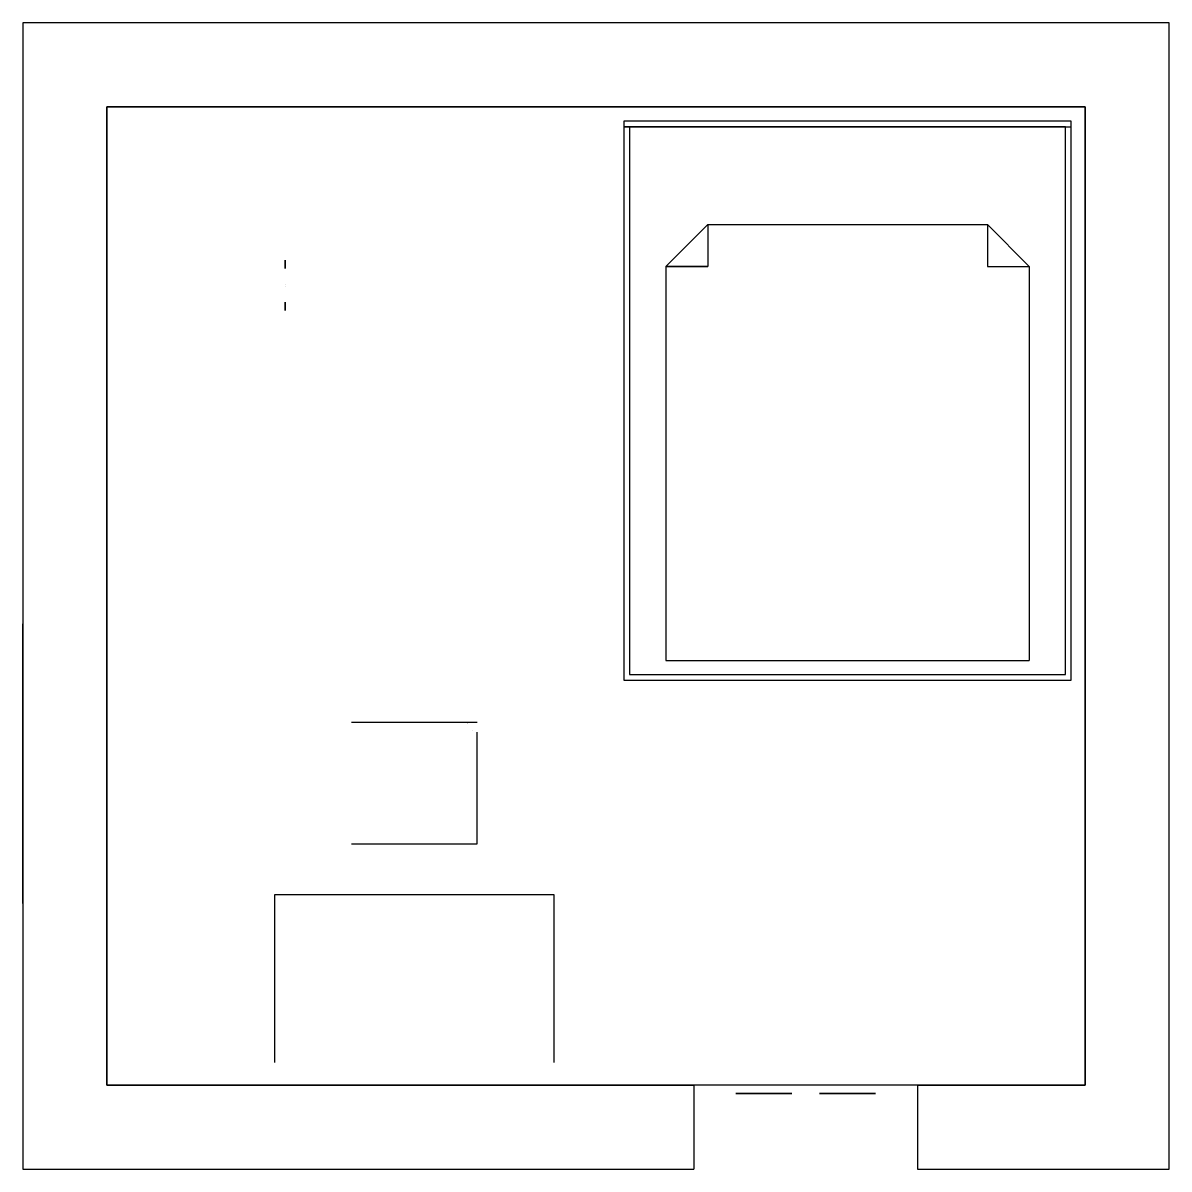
# Model space of a CAD drawing. Header units: millimetres. Extents: x 2516 to 6616, y 1583 to 5683.
import ezdxf

# ---------------------------------------------------------------- set-up
doc = ezdxf.new("R2010")
doc.units = ezdxf.units.MM
for name, color, linetype in [('birou3d', 35, 'Continuous'), ('dulap3d', 35, 'Continuous'), ('pardoseala3d', 7, 'Continuous'), ('pereti', 7, 'Continuous'), ('pereti3d', 7, 'Continuous')]:
    doc.layers.add(name, color=color, linetype=linetype)
doc.layers.add('pat', color=185, linetype='Continuous', lineweight=30)
doc.layers.add('scaun3d', color=35, linetype='Continuous', lineweight=25)

msp = doc.modelspace()

# ---------------------------------------------------------------- linework, layer by layer
at = {"layer": 'birou3d'}
for p, q in [((4415.5, 2564.2, 715), (3415.5, 2564.2, 715)), ((3415.5, 2564.2, 715), (3415.5, 1964.2, 715)), ((3450.5, 2564.2), (3450.5, 2564.2, 750)), ((4380.5, 2564.2), (4380.5, 2564.2, 750)), ((4415.5, 1964.2, 715), (4415.5, 2564.2, 715)), ((4415.5, 2564.2), (4415.5, 2564.2, 750)), ((3415.5, 2529.2), (3415.5, 2529.2, 750)), ((4415.5, 2529.2), (4415.5, 2529.2, 750)), ((3415.5, 1999.2), (3415.5, 1999.2, 750)), ((4415.5, 1999.2), (4415.5, 1999.2, 750))]:
    msp.add_line(p, q, dxfattribs=at)
at = {"layer": 'dulap3d'}
for p, q in [((3454, 4749.5), (3454, 4749.5, 2000)), ((3454, 4739.5), (3454, 4739.5, 2000))]:
    msp.add_line(p, q, dxfattribs=at)
at = {"layer": 'dulap3d', "extrusion": (-1, 0, 0)}
for centre in [(-4819.5, 900, -3454), (-4669.5, 900, -3454)]:
    msp.add_circle(centre, 15, dxfattribs=at)
at = {"layer": 'pardoseala3d'}
msp.add_lwpolyline([(2815.5, 5383.5), (6315.5, 5383.5), (6315.5, 1883.5), (2815.5, 1883.5)], close=True, dxfattribs=at)
at = {"layer": 'pat'}
for p, q in [((6265.5, 5332.2), (4665.5, 5332.2)), ((4665.5, 5332.2), (4665.5, 3332.2)), ((6265.5, 3332.2), (6265.5, 5332.2)), ((4685.5, 5312.2), (4665.5, 5312.2)), ((6245.5, 5312.2), (4685.5, 5312.2)), ((4685.5, 5312.2), (4685.5, 3352.2)), ((6245.5, 5312.2), (6265.5, 5312.2)), ((6245.5, 3352.2), (6245.5, 5312.2)), ((4815.5, 4812.2), (4965.5, 4962.2)), ((4965.5, 4962.2), (5965.5, 4962.2)), ((4965.5, 4962.2), (4965.5, 4812.2)), ((5965.5, 4962.2), (6115.5, 4812.2)), ((5965.5, 4962.2), (6115.5, 4812.2)), ((6115.5, 4812.2), (5965.5, 4962.2)), ((5965.5, 4962.2), (5965.5, 4812.2)), ((4815.5, 4812.2), (4815.5, 3402.2)), ((4815.5, 4812.2), (4965.5, 4812.2)), ((5965.5, 4812.2), (6115.5, 4812.2)), ((6115.5, 4812.2), (6115.5, 3402.2)), ((4815.5, 3402.2), (6115.5, 3402.2)), ((4665.5, 3332.2), (6265.5, 3332.2)), ((4685.5, 3352.2), (6245.5, 3352.2))]:
    msp.add_line(p, q, dxfattribs=at)
msp.add_lwpolyline([(4665.5, 5332.2), (4665.5, 5312.2), (6245.5, 5312.2), (6265.5, 5312.2), (6265.5, 5332.2)], close=True, dxfattribs=at)
for points in [[(4965.5, 4962.2), (4965.5, 4812.2), (4815.5, 4812.2), (4965.5, 4962.2)], [(5965.5, 4962.2), (5965.5, 4812.2), (6115.5, 4812.2), (5965.5, 4962.2)]]:
    msp.add_lwpolyline(points, dxfattribs=at)
at = {"layer": 'pereti'}
for p, q in [((4915.5, 1883.5), (4915.5, 1583.5)), ((5715.5, 1883.5), (5715.5, 1583.5))]:
    msp.add_line(p, q, dxfattribs=at)
for points in [[(5715.5, 1583.5), (6615.5, 1583.5), (6615.5, 5683.5), (2515.5, 5683.5), (2515.5, 1583.5), (4915.5, 1583.5)], [(5715.5, 1883.5), (6315.5, 1883.5), (6315.5, 5383.5), (2815.5, 5383.5), (2815.5, 1883.5), (4915.5, 1883.5)]]:
    msp.add_lwpolyline(points, dxfattribs=at)
at = {"layer": 'pereti3d', "color": 17, "extrusion": (0, -1, 0)}
for p, q in [((5065.5, 1853.5, 950), (5265.5, 1853.5, 950)), ((5065.5, 1853.5, 800), (5265.5, 1853.5, 800)), ((5265.5, 1853.5, 200), (5065.5, 1853.5, 200)), ((5265.5, 1853.5, 1850), (5265.5, 1853.5, 950)), ((5265.5, 1853.5, 800), (5265.5, 1853.5, 200)), ((5565.5, 1853.5, 200), (5365.5, 1853.5, 200)), ((5365.5, 1853.5, 1850), (5365.5, 1853.5, 950)), ((5365.5, 1853.5, 800), (5565.5, 1853.5, 800)), ((5365.5, 1853.5, 950), (5565.5, 1853.5, 950)), ((5365.5, 1853.5, 800), (5365.5, 1853.5, 200))]:
    msp.add_line(p, q, dxfattribs=at)
at = {"layer": 'pereti3d'}
msp.add_line((5715.5, 1883.5, 2000), (5715.5, 1583.5, 2000), dxfattribs=at)
at = {"layer": 'pereti3d', "extrusion": (-1, 1.10914e-16, 0), "elevation": -2515.5}
msp.add_lwpolyline([(-2533.5, 1000), (-3533.5, 1000), (-3533.5, 2100), (-2533.5, 2100)], close=True, dxfattribs=at)
at = {"layer": 'pereti3d', "color": 17, "extrusion": (0, -1, 0), "elevation": -1853.5}
for points in [[(5065.5, 950), (5065.5, 1850), (5265.5, 1850)], [(5065.5, 200), (5065.5, 800)], [(5365.5, 1850), (5565.5, 1850), (5565.5, 950)], [(5565.5, 800), (5565.5, 200)]]:
    msp.add_lwpolyline(points, dxfattribs=at)
at = {"layer": 'scaun3d'}
for p, q in [((4140.5, 3181.5, 430), (3690.5, 3181.5, 430)), ((4106, 3176.1), (4106, 3176.1, 950)), ((4106.6, 3176.2, -6.8), (4106.6, 3176.2, 943.2)), ((4124.5, 3150.6, -3.2), (4124.5, 3150.6, 946.8)), ((4140.5, 2746.5, 430), (4140.5, 3146.5, 430)), ((4140.5, 2781.5), (4140.5, 2781.5, 480)), ((3690.5, 2746.5, 430), (4140.5, 2746.5, 430)), ((3725.5, 2746.5), (3725.5, 2746.5, 480)), ((4105.5, 2746.5), (4105.5, 2746.5, 480))]:
    msp.add_line(p, q, dxfattribs=at)

doc.saveas('drawing.dxf')
